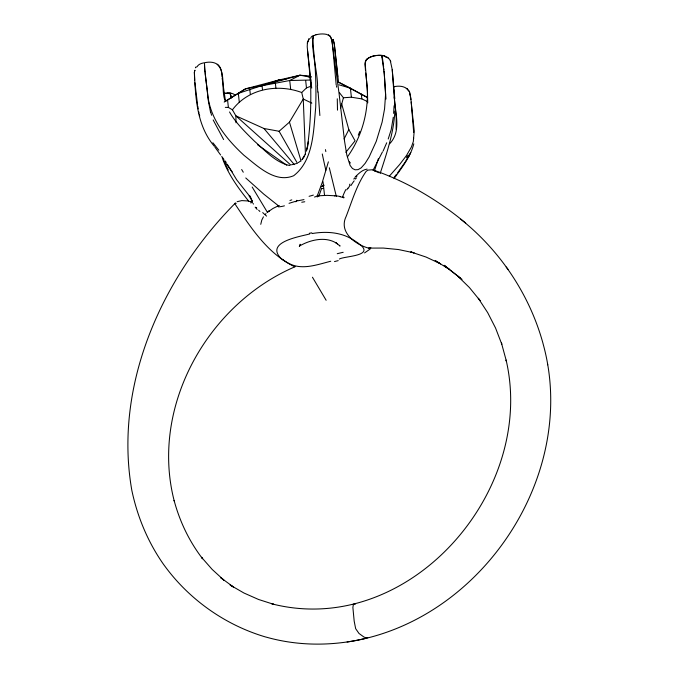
<?xml version="1.0" encoding="UTF-8"?>
<svg xmlns="http://www.w3.org/2000/svg" width="678" height="678" viewBox="0 0 678 678"><rect width="100%" height="100%" fill="white"/><g stroke="black" fill="none" stroke-linecap="round" stroke-linejoin="round"><path stroke-width="1.02" d="M367.73 102.895L367.442 91.513L365.12 62.935A7.433 6.407 45.3 0 1 366.764 59.266M337.5 110.158L337.28 98.776M343.424 197.79L343.678 196.874M307.337 43.078L309.202 38.578L307.422 42.477L307.219 46.757L310.787 84.572L310.117 74.614L310.439 79.224M394.079 105.785L393.596 113.362M394.85 111.006C393.893 132.591 386.697 153.169 380.155 173.543M396.13 129.312L396.206 118.37L394.452 98.708M393.291 117.192L391.189 129.718L388.206 139.024M308.321 141.66L307.431 147.101C310.558 124.922 311.329 102.361 310.499 79.979M194.391 72.004C195.467 97.717 196.79 125.659 214.341 146.287M194.357 72.199L194.637 80.224M300.083 244.241L299.337 246.394L299.786 245.682M260.759 224.333L261.776 220.104L263.445 216.816M306.405 151.186L307.617 145.931L306.685 149.957M340.661 107.904L343.424 97.751L339.5 92.801M413.8 143.846C410.495 156.982 401.698 167.788 394.045 178.645M328.381 161.847L322.143 182.797L317.168 196.128M296.472 201.078L296.727 200.298M378.366 158.66L374.375 171.042M318.821 196.451L321.44 188.806M194.874 70.402L194.527 71.436L194.95 70.241M386.714 142.778L383.104 151.084M358.298 135.134L359.755 131.515M303.922 156.923L304.193 156.533L301.99 159.711L305.473 153.643M382.426 151.974L373.103 170.17M409.487 154.177L405.385 161.762L397.723 172.678M197.078 66.808L197.103 66.749A16.687 8.924 17.5 0 1 203.002 63.037L206.714 62.351A16.687 10.594 -24.1 0 1 215.909 63.503C221.045 65.58 221.859 71.783 221.977 76.767M408.588 156.889L410.766 152.491M344.077 138.956L348.823 129.591L341.661 103.836M406.503 157.525L407.588 155.686M225.316 107.378L228.384 107.421L232.427 109.819L235.885 115.845L263.971 128.498L279.09 131.269L289.455 122.125L303.261 99.013L301.718 92.513L306.473 87.911L311.278 86.072M349.611 184.721L350.018 184.077M367.739 637.49L366.645 638.142C334.051 646.109 299.523 646.371 267.107 637.371L265.183 636.862C225.164 624.963 189.298 599.606 164.669 565.91L163.584 564.443C148.143 542.468 137.6 517.348 131.99 491.118L131.871 490.609C113.294 385.274 161.906 277.234 235.3 203.154L236.241 203.332M347.45 156.855C362.908 135.219 369.908 107.81 366.603 81.419M394.189 177.246L396.545 174.229M196.154 66.868L195.425 67.8L195.789 67.325M389.647 143.778C401.927 130.896 394.91 112.48 394.257 96.869M345.822 152.33L355.06 140.812L348.823 129.591M299.608 245.961C310.49 239.673 326.321 235.919 337.5 243.86L335.983 242.851L336.525 243.216M265.293 214.401L266.005 213.595M313.651 35.663L315.889 34.79M353.763 179.034L354.925 177.848M389.316 176.187L399.656 164.5L406.436 155.609L411.41 146.999L413.343 141.49L414.224 130.795L410.673 97.234L409.419 91.555L406.893 88.648L409.495 91.733L410.936 99.556M232.427 109.819C248.275 88.521 277.726 83.564 301.718 92.513M370.205 249.004L364.561 252.928M366.798 59.291L367.942 58.435L367.442 58.817A6.424 5.56 45.8 0 0 365.857 60.698L365.035 64.215L365.484 70.512M355.145 176.992C358.56 173.729 362.154 169.797 367.103 169.119M268.09 211.782L272.997 208.451L279.005 205.485M267.285 212.409L269.556 210.638L268.776 211.239M356.297 176.678L356.95 176.195M235.3 203.154L235.063 203.324A11.212 1.542 48.8 0 0 235.224 204.315C251.191 228.232 268.005 253.987 294.761 266.768M298.278 162.644L300.422 161.161M322.126 186.281L323.881 185.111M225.215 101.412L245.495 88.843L278.76 80.055L299.99 75.233L310.177 76.089M322.152 186.374L323.931 185.272L321.27 186.933M224.172 102.073L245.495 88.843L289.726 80.513L310.931 80.029M311.253 77.139L299.99 75.233L289.726 80.513L290.718 89.589M295.133 266.708C207.383 304.286 149.88 406.893 174.238 501L174.11 500.491C179.746 521.526 189.289 541.485 202.603 558.757L201.51 557.291L212.146 569.401L223.842 580.114L220.765 577.707L233.554 587.08L230.13 585.029L243.919 593.004L258.538 599.471L273.844 604.369L271.92 603.861C408.461 638.676 536.739 491.753 506.11 360.06L506.398 361.196L501.449 343.017L501.796 344.238L495.542 327.999L487.677 312.634L478.278 298.269L480.083 300.608L469.396 287.531L457.362 275.743L444.115 265.344L449.099 269.208L435.115 260.564L440.607 263.861L426.072 257.055L410.8 251.945L414.097 252.843L398.418 249.538L383.324 248.063L368.51 248.097C355.323 244.529 338.424 232.122 346.144 216.435C352.018 201.307 356.603 185.086 365.942 171.661A11.212 5.288 -73.2 0 1 368.044 170.102L372.341 169.763L378.714 172.695M273.963 82.233L278.76 80.055L286.074 79.267M313.872 35.459L312.702 35.883A16.679 6.543 20.2 0 0 310.744 38.349M316.194 196.476L314.516 197.035M239.317 102.437L238.334 93.352L278.76 80.055M237.173 201.688L241.783 200.595L248.86 201.019M289.031 203.332L295.54 201.324M296.523 163.534L291.582 164.771M347.085 642.007C480.787 622.489 579.326 475.117 543.197 344.204L542.909 343.068C529.484 294.489 500.11 250.58 460.726 219.214M299.99 75.233L262.039 85.572L262.488 89.682M330.728 261.25C317.16 264.657 301.702 270.598 288.379 263.174A116.438 47.291 -17.9 0 1 286.777 262.327L283.023 259.827M405.554 87.835L405.003 87.53A16.687 10.594 -24.1 0 0 395.808 86.377L393.63 86.776M339.364 259.047C344.229 256.072 373.705 256.191 360.704 245.063M297.413 200.858L303.99 199.595M370.891 247.775L368.51 248.097M250.182 201.408L251.072 201.442M309.685 233.969C299.303 236.698 266.462 241.902 280.082 257.479M312.16 233.546C325.703 231.215 340.432 232.037 352.399 239.376M278.421 205.722L278.98 205.714M308.015 76.902L311.143 76.563M316.948 195.866L327.025 195.366L334.491 195.756M343.424 97.751L351.39 97.217L361.849 98.886L367.349 101.547M381.689 55.401L380.705 55.401L382.417 55.469M380.96 55.427L381.002 55.401A6.424 2.365 -87.4 0 1 381.892 56.571M323.296 188.543L321.33 188.543M227.393 93.132L228.732 93.183M227.477 93.157L228.452 93.174M379.968 55.333L378.841 55.308L380.129 55.359M381.816 55.401L382.426 55.452M336.271 196.188L329.313 167.771M380.18 55.367L380.756 55.384L380.324 55.35M278.446 205.79L263.674 194.035L245.75 177.967M231.054 93.293L230.52 93.25L230.986 93.267M366.645 638.142L363.984 637.049L358.993 633.455L355.653 628.659L354.17 621.048L352.882 607.471L353.433 604.123L355.433 604.073M289.769 165.525C275.421 162.559 265.174 150.516 254.564 141.295C245.453 132.261 235.919 123.235 229.537 111.972M339.932 196.696L343.653 197.595M381.867 56.638L384.324 74.055L385.562 94.598L384.57 108.844L382.121 122.116L376.265 141.329L369.112 157.008L365.137 163.381L361.213 167.822L358.069 169.636L355.136 169.814L352.458 168.508L350.102 165.432L346.848 155.169L344.5 140.863L339.102 93.81L331.957 40.875L330.194 36.18L326.635 34.392A16.687 11.568 -12.8 0 0 315.906 34.832M343.585 197.569L344.077 197.713M338.992 84.818L350.399 88.132L366.874 97.157M373.332 170.042C407.139 181.687 438.242 200.298 465.701 223.079M328.449 34.909C332.406 36.714 331.94 42.197 332.584 45.765M406.258 88.318L406.944 88.682L406.156 88.242M217.18 64.3C226.257 72.529 220.816 89.598 225.011 100.488M311.846 103.132L303.261 99.013L305.473 154.838M251.284 201.519L251.894 201.968M337.703 81.699L350.399 88.132L351.39 97.217M337.839 81.877L366.832 97.225M353.967 240.317L357.772 242.843M386.816 56.901L389.672 59.478L390.782 61.69M257.572 144.753L286.718 165.22M336.932 243.478L340.034 246.089L339.509 245.317M457.362 275.743L462.023 279.37M444.115 265.344L460.396 278.09M290.76 165.017L235.885 115.845L236.012 122.777M387.952 57.664L388.748 58.41M249.801 196.383L236.698 179.848L227.257 164.229M328.754 35.12L328.864 35.264A16.687 3.873 -31.1 0 1 328.991 35.561M256.682 207.943L256.284 207.485M251.97 202.061L252.419 202.629M349.365 161.796L350.399 163.008M263.971 128.498L294.303 164.618M218.825 150.211L212.875 142.736M506.195 267.005L508.008 269.344M248.86 201.374C238.224 188.043 227.876 173.975 222.231 157.711M253.496 204.078L253.004 203.434M225.079 160.915L226.223 162.406M221.731 156.465L223.952 159.423M220.638 154.999L214.909 147.118M224.079 160.771L232.19 171.831M249.131 195.993L252.309 201.281L250.114 196.052M267.463 212.426L252.182 187.035M241.656 169.517L243.275 172.22M223.613 139.558L213.163 119.938M279.09 131.269L297.489 163.44M228.249 169.958L225.681 164.813M333.373 40.265L333.135 39.409L334.373 44.519L338.415 80.97M390.342 60.817L392.231 69.597L394.782 98.734M230.528 94.462L231.368 97.615M224.291 161.508L225.333 163.991M289.455 122.125L301.074 161.084M333.135 39.409L334.254 43.756L337.712 76.622M210.561 112.37L208.349 100.895L205.231 73.444M199.357 114.59L199.713 116.014M547.468 363.764L547.705 364.823M198.739 111.768L199.035 113.175M231.045 96.429L231.342 98.013M225.35 100.276L222.121 78.055M325.44 149.626L325.838 151.592M198.222 108.955L197.764 106.107M311.711 88.064L307.634 51.197M197.561 104.675L194.908 82.758M324.559 195.569L323.025 181.704M411.215 102.081L413.699 132.541M383.646 67.215L382.519 58.605A7.433 2.763 -87.8 0 0 381.316 55.63M361.332 94.098L361.849 98.886M332.712 47.002L336.203 85.013M313.083 45.884C315.685 66.317 316.355 86.928 315.694 107.505C313.499 130.6 313.694 160.254 293.693 175.721C275.073 183.552 257.428 165.924 244.029 155.355C226.308 139.015 209.604 118.396 207.621 93.428C206.561 83.572 204.773 73.733 204.485 63.817C204.51 62.52 204.595 71.131 205.095 72.258M313.024 45.29L312.609 39.426L313.355 36.044A7.119 3.636 71.7 0 1 313.507 35.841C310.677 50.833 317.406 69.665 317.575 85.631M305.668 80.479L306.473 87.911M275.387 83.301L275.912 88.089M249.826 89.682L250.343 94.471M227.571 99.988L228.384 107.421M383.79 68.503L383.926 69.834M365.764 73.038L366.62 81.385M319.863 115.514L318.101 92.005M384.079 71.207L385.985 99.047M392.231 69.597L394.282 98.378M393.579 89.564L393.689 91.25L393.571 89.403M342.56 196.967A27.968 11.373 -64.1 0 1 345.797 189.594M346.848 189.882A28.001 9.687 -64.5 0 1 347.755 188.128M348.28 188.298A26.679 9.534 -64.6 0 1 349.941 185.357M350.975 185.526A22.959 9.882 -65.9 0 1 354.162 180.865M355.255 179.102A21.62 11.975 -71.2 0 1 356.509 177.89M266.573 216.104A27.968 4.204 39.6 0 1 262.708 212.595M259.886 211.46A28.001 5.933 38.4 0 1 258.665 210.214M257.157 209.426A26.679 5.373 38.7 0 1 255.157 207.137M250.97 203.095A22.959 3.178 41.7 0 1 251.004 201.841M249.902 201.552A20.62 4.17 45.2 0 1 249.962 201.434M309.338 233.283A84.428 57.884 7.3 0 1 311.829 232.842M352.306 239.376A115.785 31.027 4.8 0 1 353.874 240.317M357.594 242.843A131.642 35.214 4.8 0 1 360.552 245.072M334.508 261.572A125.786 33.256 -19.9 0 1 338.203 260.64M337.246 253.699A107.395 25.332 -19.2 0 1 343.178 252.301M282.955 259.86A132.363 53.791 -17.9 0 1 280.014 257.513M317.312 85.852A51.469 9.95 86.2 0 1 317.812 92.047M325.847 170.254A620.633 396.24 -81.3 0 1 322.27 153.974M336.627 195.934A7.704 2.127 5 0 1 340.288 196.569M367.434 59.189A16.687 2.78 16.6 0 0 367.484 59.308A16.687 2.856 16.8 0 1 367.425 59.155M334.585 196.052A3.076 1.424 9.7 0 1 336.22 195.942M224.198 93.428A16.687 11.221 6 0 1 227.401 93.2A16.687 11.246 5.6 0 0 224.003 93.479M230.944 93.31A16.687 7.67 -31.7 0 1 234.995 95.301M229.85 93.479A7.433 2.737 -87.9 0 1 231.029 96.462M413.605 138.134A44.748 28.993 68.8 0 1 413.436 139.507M336.644 87.174A44.748 1.297 85.5 0 1 336.551 85.886M318.118 195.196A3.848 0.72 -51.2 0 1 317.177 197.01M313.363 195.095A20.043 3.432 -16.5 0 1 309.092 196.306M304.769 201.747A39.96 12.424 -16.7 0 1 301.744 202.23M296.489 200.696A45.706 32.841 -36.7 0 1 297.439 200.476M295.532 201.739A45.706 32.129 -35.6 0 1 296.456 201.493M291.777 199.874A39.96 6.221 -21.4 0 1 289.955 200.493M284.429 205.841A20.035 5.755 -24.8 0 1 278.37 206.858M278.378 206.248A7.297 1.034 -17.7 0 1 278.09 205.942M211.629 115.294A51.469 40.019 59.9 0 1 210.739 112.345M312.448 277.226A620.633 11.789 58.7 0 1 326.135 300.278M229.605 93.301A6.424 2.39 -88.3 0 1 230.486 94.589M393.587 87.742L393.647 87.25L393.587 87.742M300.43 245.122L299.905 245.529L300.456 245.114M367.968 58.418L368.874 57.833A16.687 11.246 5.6 0 1 378.849 55.359A16.687 11.221 6 0 0 368.908 57.859L367.968 58.418M229.554 93.225L230.545 93.233L229.605 93.225M228.783 93.166L229.503 93.242L228.825 93.174M386.248 57.257A16.687 7.67 -31.7 0 0 382.384 55.511A16.687 7.585 -31.8 0 1 386.223 57.249"/></g></svg>
